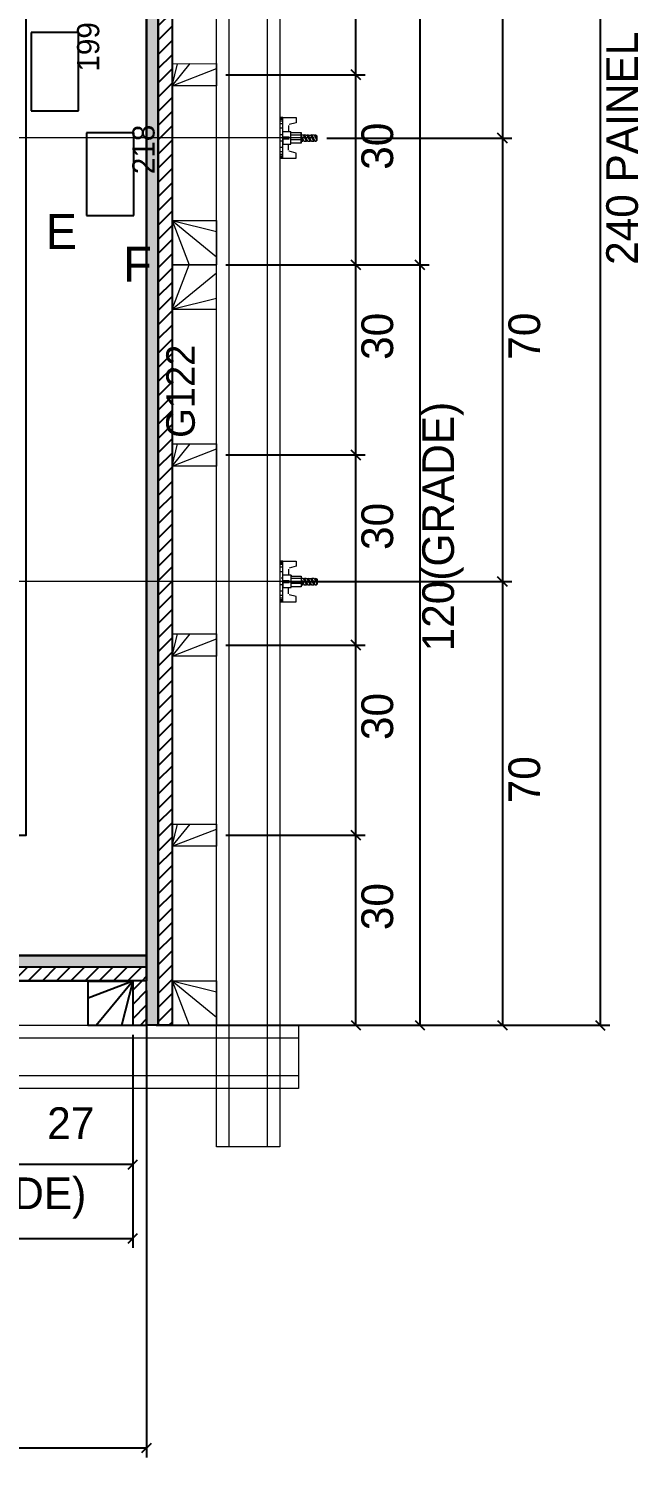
# Model space of a CAD drawing. Header units: metres. Extents: x 3966 to 8034, y 3880 to 4612.
# Drawn here: x 4304.7 to 4497, y 3880.3 to 4331.3 of the extents above; entities that cross this region are included whole.
import ezdxf

# ---------------------------------------------------------------- set-up
doc = ezdxf.new("R2010")
doc.units = ezdxf.units.M
for name, color, linetype in [('CHAPA', 7, 'Continuous'), ('CONCRETO', 7, 'Continuous'), ('COTA', 7, 'Continuous'), ('Hachura', 7, 'Continuous'), ('Madeira', 7, 'Continuous'), ('MEIO_PONT', 7, 'Continuous'), ('Perfil Metálico', 7, 'Continuous'), ('SARRAFO', 7, 'Continuous'), ('TEXTO_GERAL', 7, 'Continuous')]:
    doc.layers.add(name, color=color, linetype=linetype)

msp = doc.modelspace()

# ---------------------------------------------------------------- hatches: boundary and pattern name
at = {"layer": 'Hachura'}
h = msp.add_hatch(color=7, dxfattribs=at)
h.dxf.hatch_style = 1
h.paths.add_polyline_path([(4345.54, 4016.66), (4341.94, 4016.66), (4341.94, 4496.66), (4345.54, 4496.66), (4345.54, 4016.66)])
h = msp.add_hatch(dxfattribs=at)
h.set_pattern_fill('ANSI31')
h.paths.add_polyline_path([(4345.54, 4496.66), (4349.94, 4496.66), (4349.94, 4016.66), (4345.54, 4016.66), (4345.54, 4496.66)])
h = msp.add_hatch(color=7, dxfattribs=at)
h.dxf.hatch_style = 1
h.paths.add_polyline_path([(4341.94, 4038.66), (3989.94, 4038.66), (3989.94, 4035.06), (4341.94, 4035.06), (4341.94, 4038.66)])
h = msp.add_hatch(dxfattribs=at)
h.set_pattern_fill('ANSI31')
h.paths.add_polyline_path([(4341.94, 4035.06), (4341.94, 4030.66), (3989.94, 4030.66), (3989.94, 4035.06), (4341.94, 4035.06)])
h = msp.add_hatch(dxfattribs=at)
h.set_pattern_fill('ANSI31')
h.paths.add_polyline_path([(4341.94, 4016.66), (4337.54, 4016.66), (4337.54, 4030.66), (4341.94, 4030.66), (4341.94, 4016.66)])

# ---------------------------------------------------------------- linework, layer by layer
at = {"layer": 'CHAPA', "color": 1, "lineweight": 25}
for p, q in [((4341.94, 4038.66), (4341.94, 4030.66)), ((4341.94, 4030.66), (4338.17, 4030.66))]:
    msp.add_line(p, q, dxfattribs=at)
for points in [[(4345.54, 4016.66), (4341.94, 4016.66), (4341.94, 4496.66), (4345.54, 4496.66)], [(4341.94, 4038.66), (3989.94, 4038.66), (3989.94, 4035.06), (4341.94, 4035.06)]]:
    msp.add_lwpolyline(points, close=True, dxfattribs=at)
at = {"layer": 'CONCRETO', "color": 2, "lineweight": 25}
msp.add_lwpolyline([(4011.94, 4038.66), (4011.94, 4076.66), (4303.94, 4076.66), (4303.94, 4474.66), (4341.94, 4474.66), (4341.94, 4038.66)], close=True, dxfattribs=at)
at = {"layer": 'COTA', "color": 241, "lineweight": 25}
for p, q in [((4428.08, 4496.68), (4428.08, 4256.68)), ((4484.97, 4496.66), (4484.97, 4016.66)), ((4454.12, 4416.66), (4454.12, 4296.69)), ((4407.88, 4316.68), (4407.88, 4376.68)), ((4366.94, 4316.68), (4410.88, 4316.68)), ((4366.94, 4316.68), (4410.88, 4316.68)), ((4407.88, 4256.68), (4407.88, 4316.68)), ((4398.75, 4296.69), (4457.12, 4296.69)), ((4398.75, 4296.69), (4457.12, 4296.69)), ((4454.12, 4296.69), (4454.12, 4156.75)), ((4366.93, 4256.68), (4431.08, 4256.68)), ((4366.94, 4256.68), (4410.88, 4256.68)), ((4366.95, 4256.68), (4410.88, 4256.68)), ((4366.95, 4256.68), (4431.08, 4256.68)), ((4407.88, 4196.68), (4407.88, 4256.68)), ((4428.08, 4256.68), (4428.08, 4016.68)), ((4366.94, 4196.68), (4410.88, 4196.68)), ((4366.94, 4196.68), (4410.88, 4196.68)), ((4407.88, 4136.68), (4407.88, 4196.68)), ((4386.98, 4156.75), (4457.12, 4156.75)), ((4386.98, 4156.75), (4457.12, 4156.75)), ((4454.12, 4156.75), (4454.12, 4016.69)), ((4366.94, 4136.68), (4410.88, 4136.68)), ((4366.94, 4136.68), (4410.88, 4136.68)), ((4407.88, 4076.68), (4407.88, 4136.68)), ((4366.94, 4076.68), (4410.88, 4076.68)), ((4366.94, 4076.68), (4410.88, 4076.68)), ((4407.88, 4016.68), (4407.88, 4076.68)), ((4341.94, 4027.66), (4341.94, 3880.26)), ((4344.94, 4016.66), (4487.97, 4016.66)), ((4366.94, 4016.69), (4457.12, 4016.69)), ((4366.95, 4016.68), (4410.88, 4016.68)), ((4366.95, 4016.68), (4431.08, 4016.68)), ((4337.56, 4013.62), (4337.56, 3969.69)), ((4337.56, 4013.62), (4337.56, 3946.39)), ((4337.56, 3972.69), (4283.56, 3972.69)), ((4177.57, 3949.39), (4337.56, 3949.39)), ((3989.94, 3883.26), (4341.94, 3883.26))]:
    msp.add_line(p, q, dxfattribs=at)
at = {"layer": 'COTA', "color": 180, "lineweight": 25}
for p, q in [((4320.49, 4330), (4305.49, 4330)), ((4305.49, 4330), (4305.49, 4305.33)), ((4320.49, 4305.33), (4320.49, 4330)), ((4305.49, 4305.33), (4320.49, 4305.33)), ((4337.94, 4298.3), (4322.94, 4298.3)), ((4322.94, 4298.3), (4322.94, 4272.3)), ((4337.94, 4272.3), (4337.94, 4298.3)), ((4322.94, 4272.3), (4337.94, 4272.3))]:
    msp.add_line(p, q, dxfattribs=at)
at = {"layer": 'COTA', "color": 0, "lineweight": 25}
for p, q in [((4409.38, 4315.18), (4406.38, 4318.18)), ((4406.38, 4318.18), (4409.38, 4315.18)), ((4452.62, 4298.19), (4455.62, 4295.19)), ((4455.62, 4295.19), (4452.62, 4298.19)), ((4406.38, 4258.18), (4409.38, 4255.18)), ((4409.38, 4255.18), (4406.38, 4258.18)), ((4426.58, 4258.18), (4429.58, 4255.18)), ((4429.58, 4255.18), (4426.58, 4258.18)), ((4409.38, 4195.18), (4406.38, 4198.18)), ((4406.38, 4198.18), (4409.38, 4195.18)), ((4452.62, 4158.25), (4455.62, 4155.25)), ((4455.62, 4155.25), (4452.62, 4158.25)), ((4409.38, 4135.18), (4406.38, 4138.18)), ((4406.38, 4138.18), (4409.38, 4135.18)), ((4409.38, 4075.18), (4406.38, 4078.18)), ((4406.38, 4078.18), (4409.38, 4075.18)), ((4406.38, 4018.18), (4409.38, 4015.18)), ((4426.58, 4018.18), (4429.58, 4015.18)), ((4452.62, 4018.19), (4455.62, 4015.19)), ((4483.47, 4018.16), (4486.47, 4015.16)), ((4336.06, 3971.19), (4339.06, 3974.19)), ((4336.06, 3947.89), (4339.06, 3950.89)), ((4340.44, 3881.76), (4343.44, 3884.76))]:
    msp.add_line(p, q, dxfattribs=at)
at = {"layer": 'Hachura', "color": 0, "lineweight": 9}
for p, q in [((4384.87, 4303.06), (4383.94, 4303.06)), ((4384.87, 4302.85), (4383.94, 4302.85)), ((4384.87, 4302.52), (4383.94, 4302.52)), ((4383.95, 4303.2), (4383.95, 4290.31)), ((4384.85, 4303.2), (4383.95, 4303.2)), ((4384.85, 4290.3), (4384.85, 4303.2)), ((4384.85, 4303.2), (4389.11, 4303.2)), ((4389.11, 4303.2), (4389.11, 4301.53)), ((4384.87, 4302.05), (4383.94, 4302.05)), ((4384.87, 4301.21), (4383.94, 4301.21)), ((4383.95, 4302.25), (4383.95, 4294.43)), ((4384.87, 4299.78), (4383.95, 4299.78)), ((4387.43, 4298.69), (4384.85, 4298.69)), ((4386.66, 4300.63), (4386.66, 4298.68)), ((4389.11, 4301.53), (4386.9, 4300.94)), ((4387.43, 4294.82), (4387.43, 4298.69)), ((4387.43, 4298.69), (4387.43, 4298.43)), ((4387.43, 4298.69), (4387.43, 4298.43)), ((4387.43, 4298.43), (4390.66, 4298.43)), ((4390.59, 4298.43), (4390.59, 4295.08)), ((4390.66, 4298.43), (4390.66, 4295.08)), ((4384.87, 4293.71), (4383.94, 4293.71)), ((4384.85, 4296.75), (4383.95, 4296.75)), ((4384.1, 4295.79), (4384.53, 4295.79)), ((4384.73, 4297.73), (4384.29, 4297.73)), ((4384.53, 4295.79), (4384.75, 4295.79)), ((4386.85, 4296.96), (4384.85, 4296.96)), ((4384.85, 4296.75), (4384.85, 4294.82)), ((4384.85, 4296.44), (4386.85, 4296.44)), ((4384.85, 4295.46), (4384.85, 4296.11)), ((4384.85, 4290.3), (4384.85, 4295.46)), ((4384.85, 4294.82), (4387.43, 4294.82)), ((4386.66, 4292.87), (4386.66, 4294.82)), ((4390.66, 4297.66), (4387.43, 4297.66)), ((4390.66, 4296.11), (4387.43, 4296.11)), ((4390.66, 4295.08), (4387.43, 4295.08)), ((4391.3, 4297.66), (4390.66, 4297.66)), ((4391.63, 4295.72), (4390.66, 4297.66)), ((4390.66, 4296.88), (4391.29, 4295.61)), ((4390.66, 4296.62), (4391.11, 4295.72)), ((4390.66, 4295.72), (4391.11, 4295.72)), ((4391.3, 4297.66), (4392.27, 4295.72)), ((4391.38, 4297.76), (4392.45, 4295.61)), ((4392.69, 4295.65), (4391.61, 4297.81)), ((4391.63, 4295.72), (4392.27, 4295.72)), ((4392.25, 4297.66), (4391.82, 4297.66)), ((4392.79, 4295.72), (4391.82, 4297.66)), ((4392.25, 4297.66), (4392.46, 4297.66)), ((4392.46, 4297.66), (4393.43, 4295.72)), ((4392.54, 4297.76), (4393.61, 4295.61)), ((4393.85, 4295.65), (4392.77, 4297.81)), ((4392.79, 4295.72), (4393.43, 4295.72)), ((4392.98, 4297.66), (4393.62, 4297.66)), ((4393.95, 4295.72), (4392.98, 4297.66)), ((4393.22, 4295.72), (4393.43, 4295.72)), ((4393.62, 4297.66), (4394.59, 4295.72)), ((4393.7, 4297.76), (4394.77, 4295.61)), ((4395.02, 4295.65), (4393.93, 4297.81)), ((4393.95, 4295.72), (4394.59, 4295.72)), ((4395.11, 4295.72), (4394.14, 4297.66)), ((4394.79, 4297.66), (4394.14, 4297.66)), ((4395.11, 4295.72), (4394.14, 4297.66)), ((4394.79, 4297.66), (4395.43, 4296.37)), ((4394.86, 4297.76), (4395.43, 4296.62)), ((4395.43, 4297.14), (4395.09, 4297.81)), ((4395.11, 4295.72), (4395.43, 4295.72)), ((4395.43, 4297.4), (4395.3, 4297.66)), ((4395.43, 4297.65), (4395.75, 4297.33)), ((4395.43, 4297.65), (4395.43, 4295.72)), ((4395.43, 4295.72), (4395.75, 4296.04)), ((4395.75, 4296.04), (4395.75, 4297.33)), ((4384.87, 4292.3), (4383.94, 4292.3)), ((4384.87, 4291.46), (4383.94, 4291.46)), ((4384.87, 4290.99), (4383.94, 4290.99)), ((4384.87, 4290.66), (4383.94, 4290.66)), ((4384.87, 4290.44), (4383.94, 4290.44)), ((4383.95, 4290.31), (4389.09, 4290.31)), ((4389.11, 4291.98), (4386.9, 4292.56)), ((4389.11, 4290.3), (4389.11, 4291.98)), ((4384.9, 4163.06), (4383.97, 4163.06)), ((4384.9, 4162.85), (4383.97, 4162.85)), ((4383.98, 4163.2), (4383.98, 4150.31)), ((4384.88, 4163.2), (4383.98, 4163.2)), ((4384.88, 4150.3), (4384.88, 4163.2)), ((4384.88, 4163.2), (4389.14, 4163.2)), ((4389.14, 4163.2), (4389.14, 4161.53)), ((4384.9, 4162.52), (4383.97, 4162.52)), ((4384.9, 4162.05), (4383.97, 4162.05)), ((4384.9, 4161.21), (4383.97, 4161.21)), ((4383.98, 4162.25), (4383.98, 4154.43)), ((4384.9, 4159.78), (4383.98, 4159.78)), ((4387.46, 4158.69), (4384.88, 4158.69)), ((4386.69, 4160.63), (4386.69, 4158.68)), ((4389.14, 4161.53), (4386.93, 4160.94)), ((4387.46, 4154.82), (4387.46, 4158.69)), ((4387.46, 4158.69), (4387.46, 4158.43)), ((4387.46, 4158.69), (4387.46, 4158.43)), ((4387.46, 4158.43), (4390.68, 4158.43)), ((4390.62, 4158.43), (4390.62, 4155.08)), ((4390.68, 4158.43), (4390.68, 4155.08)), ((4384.9, 4153.71), (4383.97, 4153.71)), ((4384.88, 4156.75), (4383.98, 4156.75)), ((4384.13, 4155.79), (4384.56, 4155.79)), ((4384.75, 4157.73), (4384.32, 4157.73)), ((4384.56, 4155.79), (4384.77, 4155.79)), ((4386.88, 4156.96), (4384.88, 4156.96)), ((4384.88, 4156.75), (4384.88, 4154.82)), ((4384.88, 4156.44), (4386.88, 4156.44)), ((4384.88, 4155.46), (4384.88, 4156.11)), ((4384.88, 4150.3), (4384.88, 4155.46)), ((4384.88, 4154.82), (4387.46, 4154.82)), ((4386.69, 4152.87), (4386.69, 4154.82)), ((4390.68, 4157.66), (4387.46, 4157.66)), ((4390.68, 4156.11), (4387.46, 4156.11)), ((4390.68, 4155.08), (4387.46, 4155.08)), ((4391.33, 4157.66), (4390.68, 4157.66)), ((4391.65, 4155.72), (4390.68, 4157.66)), ((4390.68, 4156.88), (4391.32, 4155.61)), ((4390.68, 4156.62), (4391.14, 4155.72)), ((4390.68, 4155.72), (4391.14, 4155.72)), ((4391.33, 4157.66), (4392.3, 4155.72)), ((4391.41, 4157.76), (4392.48, 4155.61)), ((4392.72, 4155.65), (4391.64, 4157.81)), ((4391.65, 4155.72), (4392.3, 4155.72)), ((4392.28, 4157.66), (4391.85, 4157.66)), ((4392.81, 4155.72), (4391.85, 4157.66)), ((4392.28, 4157.66), (4392.49, 4157.66)), ((4392.49, 4157.66), (4393.46, 4155.72)), ((4392.57, 4157.76), (4393.64, 4155.61)), ((4393.88, 4155.65), (4392.8, 4157.81)), ((4392.81, 4155.72), (4393.46, 4155.72)), ((4393.01, 4157.66), (4393.65, 4157.66)), ((4393.97, 4155.72), (4393.01, 4157.66)), ((4393.25, 4155.72), (4393.46, 4155.72)), ((4393.65, 4157.66), (4394.62, 4155.72)), ((4393.73, 4157.76), (4394.8, 4155.61)), ((4395.04, 4155.65), (4393.96, 4157.81)), ((4393.97, 4155.72), (4394.62, 4155.72)), ((4395.13, 4155.72), (4394.17, 4157.66)), ((4394.81, 4157.66), (4394.17, 4157.66)), ((4395.13, 4155.72), (4394.17, 4157.66)), ((4394.81, 4157.66), (4395.46, 4156.37)), ((4394.89, 4157.76), (4395.46, 4156.62)), ((4395.46, 4157.14), (4395.12, 4157.81)), ((4395.13, 4155.72), (4395.46, 4155.72)), ((4395.46, 4157.4), (4395.33, 4157.66)), ((4395.46, 4157.65), (4395.78, 4157.33)), ((4395.46, 4157.65), (4395.46, 4155.72)), ((4395.46, 4155.72), (4395.78, 4156.04)), ((4395.78, 4156.04), (4395.78, 4157.33)), ((4384.9, 4152.3), (4383.97, 4152.3)), ((4384.9, 4151.46), (4383.97, 4151.46)), ((4384.9, 4150.99), (4383.97, 4150.99)), ((4384.9, 4150.66), (4383.97, 4150.66)), ((4384.9, 4150.44), (4383.97, 4150.44)), ((4383.98, 4150.31), (4389.11, 4150.31)), ((4389.14, 4151.98), (4386.93, 4152.56)), ((4389.14, 4150.3), (4389.14, 4151.98))]:
    msp.add_line(p, q, dxfattribs=at)
at = {"layer": 'Hachura', "color": 251, "lineweight": 9}
for p, q in [((4394.76, 4296.75), (4254.96, 4296.74)), ((4394.78, 4156.75), (4254.98, 4156.74))]:
    msp.add_line(p, q, dxfattribs=at)
at = {"layer": 'Madeira', "color": 126, "lineweight": 18}
for p, q in [((4349.95, 4313.17), (4355.7, 4320.18)), ((4349.95, 4313.17), (4351.68, 4320.17)), ((4349.95, 4313.17), (4363.94, 4318.61)), ((4349.94, 4270.67), (4363.95, 4259.17)), ((4349.94, 4270.67), (4363.94, 4267.2)), ((4349.94, 4270.67), (4355.38, 4256.67)), ((4349.96, 4242.66), (4355.37, 4256.67)), ((4349.96, 4242.66), (4363.94, 4254.19)), ((4349.96, 4242.66), (4363.95, 4246.16)), ((4349.95, 4193.17), (4355.7, 4200.18)), ((4349.95, 4193.17), (4351.68, 4200.17)), ((4349.95, 4193.17), (4363.94, 4198.61)), ((4349.95, 4133.17), (4355.7, 4140.18)), ((4349.95, 4133.17), (4351.68, 4140.17)), ((4349.95, 4133.17), (4363.94, 4138.61)), ((4349.95, 4073.17), (4355.7, 4080.18)), ((4349.95, 4073.17), (4351.68, 4080.17)), ((4349.95, 4073.17), (4363.94, 4078.61)), ((4349.94, 4030.67), (4363.95, 4019.17)), ((4349.94, 4030.67), (4363.94, 4027.2)), ((4349.94, 4030.67), (4355.38, 4016.67))]:
    msp.add_line(p, q, dxfattribs=at)
for points in [[(4349.94, 4256.67), (4363.94, 4256.68), (4363.94, 4496.68), (4349.94, 4496.66)], [(4349.95, 4313.17), (4349.94, 4320.17), (4363.94, 4320.18), (4363.95, 4313.18)], [(4349.94, 4270.67), (4363.94, 4270.68), (4363.95, 4256.68), (4349.95, 4256.67)], [(4349.94, 4016.67), (4363.94, 4016.68), (4363.94, 4256.68), (4349.94, 4256.66)], [(4349.96, 4242.66), (4363.96, 4242.68), (4363.94, 4256.68), (4349.94, 4256.66)], [(4349.95, 4193.17), (4349.94, 4200.17), (4363.94, 4200.18), (4363.95, 4193.18)], [(4349.95, 4133.17), (4349.94, 4140.17), (4363.94, 4140.18), (4363.95, 4133.18)], [(4349.95, 4073.17), (4349.94, 4080.17), (4363.94, 4080.18), (4363.95, 4073.18)], [(4337.54, 4030.62), (4337.54, 4016.62), (4177.54, 4016.62), (4177.54, 4030.62)], [(4349.94, 4030.67), (4363.94, 4030.68), (4363.95, 4016.68), (4349.95, 4016.67)]]:
    msp.add_lwpolyline(points, close=True, dxfattribs=at)
at = {"layer": 'MEIO_PONT', "color": 93, "lineweight": 25}
for q in [(4323.54, 4025.19), (4326.03, 4016.62), (4334.06, 4016.62)]:
    msp.add_line((4337.54, 4030.62), q, dxfattribs=at)
msp.add_lwpolyline([(4337.54, 4030.62), (4337.54, 4016.62), (4323.54, 4016.62), (4323.54, 4030.62)], close=True, dxfattribs=at)
at = {"layer": 'Perfil Metálico', "color": 224, "lineweight": 18}
for points in [[(4363.94, 4528.6), (4383.94, 4528.6), (4383.94, 3978.34), (4363.94, 3978.34)], [(4379.94, 3978.34), (4367.94, 3978.34), (4367.94, 4528.6), (4379.94, 4528.6)], [(4389.85, 4016.66), (4389.85, 3996.66), (3965.57, 3996.66), (3965.57, 4016.66)], [(3965.57, 4000.66), (3965.57, 4012.66), (4389.85, 4012.66), (4389.85, 4000.66)]]:
    msp.add_lwpolyline(points, close=True, dxfattribs=at)
at = {"layer": 'SARRAFO', "color": 251, "lineweight": 25}
msp.add_line((4341.94, 4030.66), (3989.94, 4030.62), dxfattribs=at)
for points in [[(4345.54, 4016.66), (4345.54, 4496.66), (4349.94, 4496.66), (4349.94, 4016.66)], [(4345.54, 4016.66), (4345.54, 4496.66), (4349.94, 4496.66), (4349.94, 4016.66)], [(4337.54, 4030.66), (4337.54, 4016.66), (4341.94, 4016.66), (4341.94, 4030.66)]]:
    msp.add_lwpolyline(points, close=True, dxfattribs=at)
msp.add_lwpolyline([(3989.94, 4030.62), (3989.94, 4038.66), (4341.94, 4038.66), (4341.94, 4030.66)], dxfattribs=at)

# ---------------------------------------------------------------- texts
at = {"layer": 'COTA', "color": 1, "lineweight": 25}
for s, p in [('199', (4326.99, 4317.66)), ('218', (4344.44, 4285.3))]:
    msp.add_text(s, height=7, rotation=90, dxfattribs=at).set_placement(p)
at = {"layer": 'COTA', "color": 241, "lineweight": 25}
for s, p in [('240 PAINEL', (4496.86, 4256.66)), ('30', (4419.66, 4286.68)), ('30', (4419.66, 4226.68)), ('70', (4466.02, 4226.72)), ('120(GRADE)', (4438.86, 4134.68)), ('30', (4419.66, 4166.68)), ('30', (4419.66, 4106.68)), ('70', (4466.02, 4086.72)), ('30', (4419.66, 4046.68))]:
    msp.add_text(s, height=10, rotation=90, dxfattribs=at).set_placement(p)
for s, p in [('27', (4310.56, 3980.77)), ('80(GRADE)', (4251.56, 3958.62))]:
    msp.add_text(s, height=10, dxfattribs=at).set_placement(p)
at = {"layer": 'TEXTO_GERAL', "color": 7, "lineweight": 25}
for s, p in [('E', (4310.16, 4261.69)), ('F', (4334.55, 4251.38))]:
    msp.add_text(s, height=11, dxfattribs=at).set_placement(p)
at = {"layer": 'TEXTO_GERAL', "color": 0, "lineweight": 25}
msp.add_text('G122', height=9, rotation=90, dxfattribs=at).set_placement((4357.12, 4202.06))

doc.saveas('drawing.dxf')
